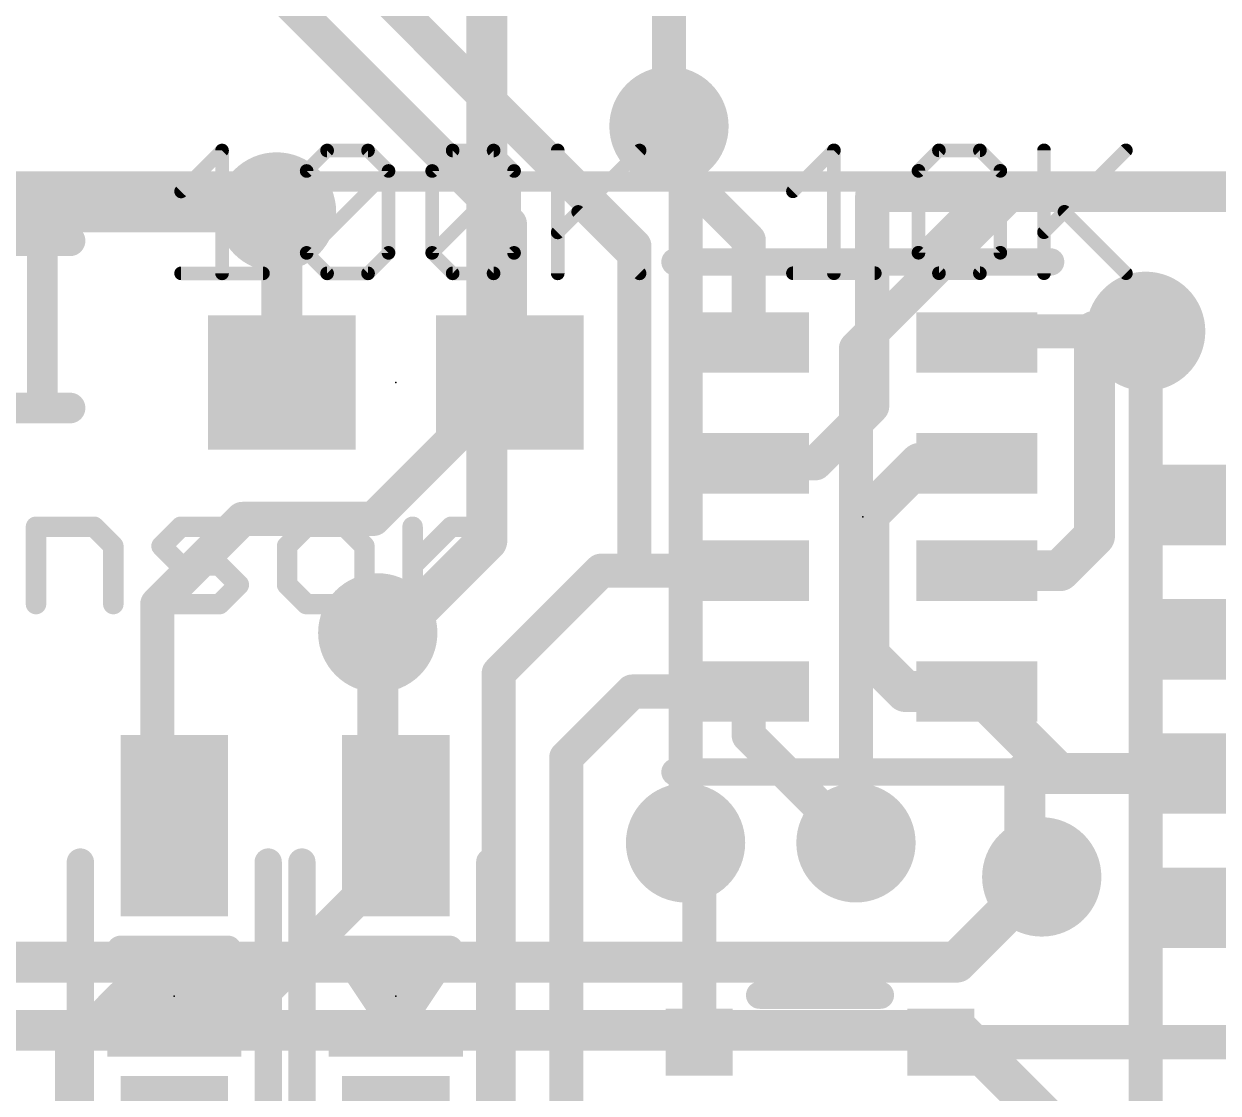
# Model space of a CAD drawing. Extents: x -0.1 to 35.7, y -1.6 to 50.9.
# Drawn here: x 21.36 to 30.26, y 6.01 to 13.97 of the extents above; entities that cross this region are included whole.
import ezdxf

# ---------------------------------------------------------------- set-up
doc = ezdxf.new("R2010")
doc.units = 0
for name, color, linetype in [('1', 12, 'CONTINUOUS'), ('16', 5, 'CONTINUOUS'), ('18', 110, 'CONTINUOUS'), ('21', 40, 'CONTINUOUS'), ('23', 40, 'CONTINUOUS'), ('27', 4, 'CONTINUOUS')]:
    doc.layers.add(name, color=color, linetype=linetype)

# ---------------------------------------------------------------- blocks, each defined once
blk = doc.blocks.new('RECT')
blk.add_solid([(-0.5, -0.5), (0.5, -0.5), (-0.5, 0.5), (0.5, 0.5)])
blk = doc.blocks.new('ROUNDV')
at = {"const_width": 0.5}
blk.add_lwpolyline([(0, -0.25, 1), (0, 0.25, 1), (0, -0.25)], format="xyb", dxfattribs=at)

msp = doc.modelspace()

# ---------------------------------------------------------------- linework, layer by layer
at = {"layer": '1'}
for points, const_width in [([(16.637, 21.59), (25.908, 12.319)], 0.254), ([(24.98, 12.485), (17.145, 20.32)], 0.254), ([(26.1655, 13.2115), (26.1655, 16.8875)], 0.254), ([(26.1655, 13.2115), (26.1655, 12.9575)], 0.254), ([(26.76, 12.363), (26.1655, 12.9575)], 0.254), ([(27.6798, 12.6938), (27.686, 12.7)], 0.254), ([(27.6798, 11.1248), (27.6798, 12.6938)], 0.254), ([(27.686, 12.7), (31.496, 12.7)], 0.254), ([(23.28, 12.534), (23.241, 12.573)], 0.3048), ([(23.28, 11.303), (23.28, 12.534)], 0.3048), ([(24.98, 11.303), (24.98, 12.485)], 0.254), ([(26.76, 11.601), (26.76, 12.363)], 0.254), ([(25.908, 12.319), (25.908, 9.901)], 0.254), ([(28.46, 11.569), (28.575, 11.684)], 0.254), ([(28.575, 11.684), (29.337, 11.684)], 0.254), ([(29.337, 10.16), (29.337, 11.684)], 0.3048), ([(29.337, 11.684), (29.718, 11.684)], 0.254), ([(28.46, 11.601), (28.46, 11.569)], 0.254), ([(24.98, 11.303), (23.964, 10.287)], 0.254), ([(27.6798, 11.1248), (27.256, 10.701)], 0.254), ([(26.76, 10.701), (27.256, 10.701)], 0.254), ([(28.0354, 10.701), (27.6544, 10.32)], 0.3048), ([(28.46, 10.701), (28.0354, 10.701)], 0.3048), ([(22.987, 10.287), (22.352, 9.652)], 0.254), ([(23.964, 10.287), (22.987, 10.287)], 0.254), ([(27.6544, 10.32), (27.6544, 9.2747)], 0.3048), ([(29.078, 9.901), (29.337, 10.16)], 0.3048), ([(24.897, 9.139), (25.659, 9.901)], 0.254), ([(25.659, 9.901), (25.908, 9.901)], 0.254), ([(25.908, 9.901), (26.76, 9.901)], 0.254), ([(28.46, 9.901), (29.078, 9.901)], 0.3048), ([(22.352, 9.652), (22.352, 8.128)], 0.254), ([(23.9953, 8.1357), (23.9953, 9.4377)], 0.3048), ([(27.6544, 9.2747), (27.9281, 9.001)], 0.3048), ([(24.897, 5.075), (24.897, 9.139)], 0.254), ([(25.4, 8.509), (25.892, 9.001)], 0.254), ([(25.892, 9.001), (26.76, 9.001)], 0.254), ([(26.76, 8.673), (26.76, 9.001)], 0.254), ([(27.9281, 9.001), (28.46, 9.001)], 0.3048), ([(28.46, 9.001), (29.071, 8.39)], 0.3048), ([(27.559, 7.874), (26.76, 8.673)], 0.254), ([(25.4, 5.461), (25.4, 8.509)], 0.254), ([(29.071, 8.39), (28.817, 8.39)], 0.3048), ([(28.817, 8.39), (28.817, 7.7463)], 0.3048), ([(30.506, 8.39), (29.071, 8.39)], 0.3048), ([(24.13, 8.001), (23.9953, 8.1357)], 0.3048), ([(22.479, 8.001), (22.352, 8.128)], 0.254), ([(24.13, 7.747), (24.13, 8.001)], 0.254), ([(26.391, 7.772), (26.289, 7.874)], 0.254), ([(23.114, 6.731), (24.13, 7.747)], 0.254), ([(26.391, 6.389), (26.391, 7.772)], 0.254), ([(28.817, 7.7463), (28.9433, 7.62)], 0.3048), ([(21.717, 6.35), (22.098, 6.731)], 0.254), ([(22.098, 6.731), (23.114, 6.731)], 0.254), ([(31.535, 6.389), (28.191, 6.389)], 0.254), ([(21.717, 5.207), (21.717, 6.35)], 0.254)]:
    msp.add_lwpolyline(points, dxfattribs=dict(at, const_width=const_width))
for points, const_width in [([(26.229, 13.2115, 1), (26.102, 13.2115)], 0.127), ([(26.102, 13.2115, 1), (26.229, 13.2115)], 0.127), ([(26.2104, 13.0024, 1), (26.1206, 12.9126)], 0.127), ([(26.102, 12.9575, 1), (26.229, 12.9575)], 0.127), ([(27.7433, 12.6938, 1), (27.6163, 12.6938)], 0.127), ([(27.686, 12.7635, 1), (27.686, 12.6365)], 0.127), ([(27.7309, 12.6551, 1), (27.6411, 12.7449)], 0.127), ([(27.6349, 12.7387, 1), (27.7247, 12.6489)], 0.127), ([(23.2949, 12.6269, 1), (23.1871, 12.5191)], 0.1524), ([(23.3562, 12.534, 1), (23.2038, 12.534)], 0.1524), ([(23.2261, 12.4801, 1), (23.3339, 12.5879)], 0.1524), ([(25.0435, 12.485, 1), (24.9165, 12.485)], 0.127), ([(24.9351, 12.4401, 1), (25.0249, 12.5299)], 0.127), ([(26.8235, 12.363, 1), (26.6965, 12.363)], 0.127), ([(26.7151, 12.3181, 1), (26.8049, 12.4079)], 0.127), ([(25.9715, 12.319, 1), (25.8445, 12.319)], 0.127), ([(25.8631, 12.2741, 1), (25.9529, 12.3639)], 0.127), ([(28.575, 11.7475, 1), (28.575, 11.6205)], 0.127), ([(28.6199, 11.6391, 1), (28.5301, 11.7289)], 0.127), ([(29.4132, 11.684, 1), (29.2608, 11.684)], 0.1524), ([(29.337, 11.7475, 1), (29.337, 11.6205)], 0.127), ([(29.337, 11.6205, 1), (29.337, 11.7475)], 0.127), ([(29.718, 11.6205, 1), (29.718, 11.7475)], 0.127), ([(26.6965, 11.601, 1), (26.8235, 11.601)], 0.127), ([(28.5235, 11.601, 1), (28.3965, 11.601)], 0.127), ([(28.4151, 11.6139, 1), (28.5049, 11.5241)], 0.127), ([(28.3965, 11.569, 1), (28.5235, 11.569)], 0.127), ([(25.0249, 11.2581, 1), (24.9351, 11.3479)], 0.127), ([(23.2038, 11.303, 1), (23.3562, 11.303)], 0.1524), ([(24.9165, 11.303, 1), (25.0435, 11.303)], 0.127), ([(27.7247, 11.0799, 1), (27.6349, 11.1697)], 0.127), ([(27.6163, 11.1248, 1), (27.7433, 11.1248)], 0.127), ([(26.76, 10.7645, 1), (26.76, 10.6375)], 0.127), ([(27.2111, 10.7459, 1), (27.3009, 10.6561)], 0.127), ([(27.256, 10.6375, 1), (27.256, 10.7645)], 0.127), ([(28.0354, 10.7772, 1), (28.0354, 10.6248)], 0.1524), ([(28.0893, 10.6471, 1), (27.9815, 10.7549)], 0.1524), ([(28.46, 10.6248, 1), (28.46, 10.7772)], 0.1524), ([(22.987, 10.3505, 1), (22.987, 10.2235)], 0.127), ([(23.0319, 10.2421, 1), (22.9421, 10.3319)], 0.127), ([(23.964, 10.2235, 1), (23.964, 10.3505)], 0.127), ([(27.7306, 10.32, 1), (27.5782, 10.32)], 0.1524), ([(27.6005, 10.3739, 1), (27.7083, 10.2661)], 0.1524), ([(23.9191, 10.3319, 1), (24.0089, 10.2421)], 0.127), ([(29.2608, 10.16, 1), (29.4132, 10.16)], 0.1524), ([(29.3909, 10.1061, 1), (29.2831, 10.2139)], 0.1524), ([(25.659, 9.9645, 1), (25.659, 9.8375)], 0.127), ([(25.7039, 9.8561, 1), (25.6141, 9.9459)], 0.127), ([(25.908, 9.9645, 1), (25.908, 9.8375)], 0.127), ([(25.908, 9.8375, 1), (25.908, 9.9645)], 0.127), ([(26.76, 9.8375, 1), (26.76, 9.9645)], 0.127), ([(28.46, 9.9772, 1), (28.46, 9.8248)], 0.1524), ([(29.0241, 9.9549, 1), (29.1319, 9.8471)], 0.1524), ([(29.078, 9.8248, 1), (29.078, 9.9772)], 0.1524), ([(25.8445, 9.901, 1), (25.9715, 9.901)], 0.127), ([(22.4155, 9.652, 1), (22.2885, 9.652)], 0.127), ([(22.3071, 9.6969, 1), (22.3969, 9.6071)], 0.127), ([(24.0715, 9.4377, 1), (23.9191, 9.4377)], 0.1524), ([(27.7083, 9.3286, 1), (27.6005, 9.2208)], 0.1524), ([(27.5782, 9.2747, 1), (27.7306, 9.2747)], 0.1524), ([(24.9605, 9.139, 1), (24.8335, 9.139)], 0.127), ([(24.8521, 9.1839, 1), (24.9419, 9.0941)], 0.127), ([(25.892, 9.0645, 1), (25.892, 8.9375)], 0.127), ([(25.9369, 8.9561, 1), (25.8471, 9.0459)], 0.127), ([(26.8235, 9.001, 1), (26.6965, 9.001)], 0.127), ([(26.76, 8.9375, 1), (26.76, 9.0645)], 0.127), ([(27.9281, 9.0772, 1), (27.9281, 8.9248)], 0.1524), ([(27.8742, 8.9471, 1), (27.982, 9.0549)], 0.1524), ([(28.5139, 9.0549, 1), (28.4061, 8.9471)], 0.1524), ([(28.46, 8.9248, 1), (28.46, 9.0772)], 0.1524), ([(26.8049, 8.7179, 1), (26.7151, 8.6281)], 0.127), ([(26.6965, 8.673, 1), (26.8235, 8.673)], 0.127), ([(25.4635, 8.509, 1), (25.3365, 8.509)], 0.127), ([(25.3551, 8.5539, 1), (25.4449, 8.4641)], 0.127), ([(28.817, 8.4662, 1), (28.817, 8.3138)], 0.1524), ([(28.8932, 8.39, 1), (28.7408, 8.39)], 0.1524), ([(29.071, 8.4662, 1), (29.071, 8.3138)], 0.1524), ([(29.0171, 8.3361, 1), (29.1249, 8.4439)], 0.1524), ([(29.071, 8.3138, 1), (29.071, 8.4662)], 0.1524), ([(24.0492, 8.1896, 1), (23.9414, 8.0818)], 0.1524), ([(22.3969, 8.1729, 1), (22.3071, 8.0831)], 0.127), ([(22.2885, 8.128, 1), (22.4155, 8.128)], 0.127), ([(23.9191, 8.1357, 1), (24.0715, 8.1357)], 0.1524), ([(22.4341, 7.9561, 1), (22.5239, 8.0459)], 0.127), ([(24.0761, 7.9471, 1), (24.1839, 8.0549)], 0.1524), ([(24.1935, 8.001, 1), (24.0665, 8.001)], 0.127), ([(26.3339, 7.9189, 1), (26.2441, 7.8291)], 0.127), ([(27.5141, 7.8291, 1), (27.6039, 7.9189)], 0.127), ([(24.1749, 7.7021, 1), (24.0851, 7.7919)], 0.127), ([(26.4545, 7.772, 1), (26.3275, 7.772)], 0.127), ([(26.3461, 7.7271, 1), (26.4359, 7.8169)], 0.127), ([(28.8709, 7.8002, 1), (28.7631, 7.6924)], 0.1524), ([(24.0665, 7.747, 1), (24.1935, 7.747)], 0.127), ([(28.7408, 7.7463, 1), (28.8932, 7.7463)], 0.1524), ([(28.8894, 7.5661, 1), (28.9972, 7.6739)], 0.1524), ([(22.098, 6.7945, 1), (22.098, 6.6675)], 0.127), ([(22.1429, 6.6861, 1), (22.0531, 6.7759)], 0.127), ([(23.114, 6.6675, 1), (23.114, 6.7945)], 0.127), ([(23.0691, 6.7759, 1), (23.1589, 6.6861)], 0.127), ([(28.191, 6.4525, 1), (28.191, 6.3255)], 0.127), ([(21.7805, 6.35, 1), (21.6535, 6.35)], 0.127), ([(21.6721, 6.3949, 1), (21.7619, 6.3051)], 0.127), ([(26.3275, 6.389, 1), (26.4545, 6.389)], 0.127)]:
    msp.add_lwpolyline(points, format="xyb", dxfattribs=dict(at, const_width=const_width))
at = {"layer": '16'}
for points, const_width in [([(24.8083, 14.9023), (24.8083, 10.1237)], 0.3048), ([(26.1655, 13.2115), (26.289, 13.088)], 0.254), ([(26.289, 13.088), (26.289, 7.874)], 0.254), ([(28.702, 12.7), (27.559, 11.557)], 0.254), ([(30.48, 12.7), (28.702, 12.7)], 0.254), ([(23.241, 12.573), (10.922, 12.573)], 0.3048), ([(29.718, 11.684), (29.718, 5.588)], 0.254), ([(27.559, 11.557), (27.559, 7.874)], 0.254), ([(24.8083, 10.1237), (24.1223, 9.4377)], 0.3048), ([(24.1223, 9.4377), (23.9953, 9.4377)], 0.3048), ([(28.9433, 7.62), (28.3083, 6.985)], 0.3048), ([(28.3083, 6.985), (15.748, 6.985)], 0.3048), ([(28.321, 6.477), (14.097, 6.477)], 0.3048), ([(28.321, 6.477), (29.464, 5.334)], 0.3048)]:
    msp.add_lwpolyline(points, dxfattribs=dict(at, const_width=const_width))
for points, const_width in [([(26.2104, 13.2564, 1), (26.1206, 13.1666)], 0.127), ([(26.3525, 13.088, 1), (26.2255, 13.088)], 0.127), ([(26.2441, 13.0431, 1), (26.3339, 13.1329)], 0.127), ([(28.702, 12.7635, 1), (28.702, 12.6365)], 0.127), ([(28.7469, 12.6551, 1), (28.6571, 12.7449)], 0.127), ([(23.241, 12.4968, 1), (23.241, 12.6492)], 0.1524), ([(29.7815, 11.684, 1), (29.6545, 11.684)], 0.127), ([(27.6225, 11.557, 1), (27.4955, 11.557)], 0.127), ([(27.5141, 11.6019, 1), (27.6039, 11.5121)], 0.127), ([(24.8622, 10.0698, 1), (24.7544, 10.1776)], 0.1524), ([(24.7321, 10.1237, 1), (24.8845, 10.1237)], 0.1524), ([(23.9953, 9.5139, 1), (23.9953, 9.3615)], 0.1524), ([(24.0684, 9.4916, 1), (24.1762, 9.3838)], 0.1524), ([(24.1223, 9.3615, 1), (24.1223, 9.5139)], 0.1524), ([(26.2255, 7.874, 1), (26.3525, 7.874)], 0.127), ([(27.4955, 7.874, 1), (27.6225, 7.874)], 0.127), ([(28.9972, 7.5661, 1), (28.8894, 7.6739)], 0.1524), ([(28.3083, 6.9088, 1), (28.3083, 7.0612)], 0.1524), ([(28.2544, 7.0389, 1), (28.3622, 6.9311)], 0.1524), ([(28.3749, 6.5309, 1), (28.2671, 6.4231)], 0.1524), ([(28.321, 6.4008, 1), (28.321, 6.5532)], 0.1524)]:
    msp.add_lwpolyline(points, format="xyb", dxfattribs=dict(at, const_width=const_width))
at = {"layer": '21'}
for points, const_width in [([(35, 12.8), (0, 12.8)], 0.1524), ([(21.2869, 12.3584), (21.7021, 12.3584)], 0.2286), ([(21.4945, 11.1127), (21.4945, 12.3584)], 0.2286), ([(26.21, 12.201), (29.01, 12.201)], 0.2032), ([(21.2869, 11.1127), (21.7021, 11.1127)], 0.2286), ([(21.4485, 9.6522), (21.4485, 10.2284)], 0.1524), ([(21.4485, 10.2284), (21.8806, 10.2284)], 0.1524), ([(21.8806, 10.2284), (22.0247, 10.0844)], 0.1524), ([(22.384, 10.0844), (22.528, 10.2284)], 0.1524), ([(22.528, 10.2284), (22.9602, 10.2284)], 0.1524), ([(23.4636, 10.2284), (23.3195, 10.0844)], 0.1524), ([(23.7517, 10.2284), (23.4636, 10.2284)], 0.1524), ([(23.8957, 10.0844), (23.7517, 10.2284)], 0.1524), ([(24.255, 9.6522), (24.255, 10.2284)], 0.1524), ([(24.255, 9.9403), (24.5431, 10.2284)], 0.1524), ([(24.5431, 10.2284), (24.6872, 10.2284)], 0.1524), ([(22.0247, 10.0844), (22.0247, 9.6522)], 0.1524), ([(22.528, 9.9403), (22.384, 10.0844)], 0.1524), ([(23.3195, 10.0844), (23.3195, 9.7963)], 0.1524), ([(23.8957, 9.7963), (23.8957, 10.0844)], 0.1524), ([(22.8162, 9.9403), (22.528, 9.9403)], 0.1524), ([(22.9602, 9.7963), (22.8162, 9.9403)], 0.1524), ([(22.8162, 9.6522), (22.9602, 9.7963)], 0.1524), ([(23.3195, 9.7963), (23.4636, 9.6522)], 0.1524), ([(23.7517, 9.6522), (23.8957, 9.7963)], 0.1524), ([(22.384, 9.6522), (22.8162, 9.6522)], 0.1524), ([(23.4636, 9.6522), (23.7517, 9.6522)], 0.1524), ([(29.01, 8.401), (26.21, 8.401)], 0.2032), ([(21.779, 5.731), (21.779, 7.731)], 0.2032), ([(23.179, 7.731), (23.179, 5.731)], 0.2032), ([(23.43, 5.731), (23.43, 7.731)], 0.2032), ([(24.83, 7.731), (24.83, 5.731)], 0.2032), ([(22.479, 6.481), (22.079, 7.081)], 0.2032), ([(22.079, 7.081), (22.879, 7.081)], 0.2032), ([(22.879, 7.081), (22.479, 6.481)], 0.2032), ([(24.13, 6.481), (23.73, 7.081)], 0.2032), ([(23.73, 7.081), (24.53, 7.081)], 0.2032), ([(24.53, 7.081), (24.13, 6.481)], 0.2032), ([(22.479, 6.631), (22.279, 6.931)], 0.2032), ([(22.279, 6.931), (22.679, 6.931)], 0.2032), ([(22.679, 6.931), (22.479, 6.631)], 0.2032), ([(24.13, 6.631), (23.93, 6.931)], 0.2032), ([(23.93, 6.931), (24.33, 6.931)], 0.2032), ([(24.33, 6.931), (24.13, 6.631)], 0.2032), ([(22.2938, 6.9088), (22.6642, 6.9088)], 0.2032), ([(23.9448, 6.9088), (24.3152, 6.9088)], 0.2032), ([(22.4293, 6.7056), (22.5287, 6.7056)], 0.2032), ([(24.0803, 6.7056), (24.1797, 6.7056)], 0.2032), ([(26.841, 6.739), (27.741, 6.739)], 0.2032)]:
    msp.add_lwpolyline(points, dxfattribs=dict(at, const_width=const_width))
for points, const_width in [([(21.5517, 12.3584, 1), (21.4374, 12.3584)], 0.1143), ([(21.7021, 12.3012, 1), (21.7021, 12.4155)], 0.1143), ([(26.21, 12.2518, 1), (26.21, 12.1502)], 0.1016), ([(29.01, 12.1502, 1), (29.01, 12.2518)], 0.1016), ([(21.7021, 11.0556, 1), (21.7021, 11.1699)], 0.1143), ([(21.4374, 11.1127, 1), (21.5517, 11.1127)], 0.1143), ([(21.4866, 10.2284, 1), (21.4104, 10.2284)], 0.0762), ([(21.4485, 10.2665, 1), (21.4485, 10.1903)], 0.0762), ([(21.9076, 10.2554, 1), (21.8537, 10.2015)], 0.0762), ([(21.8806, 10.1903, 1), (21.8806, 10.2665)], 0.0762), ([(22.528, 10.2665, 1), (22.528, 10.1903)], 0.0762), ([(22.555, 10.2015, 1), (22.5011, 10.2554)], 0.0762), ([(22.9602, 10.1903, 1), (22.9602, 10.2665)], 0.0762), ([(23.4636, 10.2665, 1), (23.4636, 10.1903)], 0.0762), ([(23.4905, 10.2015, 1), (23.4366, 10.2554)], 0.0762), ([(23.7786, 10.2554, 1), (23.7247, 10.2015)], 0.0762), ([(23.7517, 10.1903, 1), (23.7517, 10.2665)], 0.0762), ([(24.2931, 10.2284, 1), (24.2169, 10.2284)], 0.0762), ([(24.5431, 10.2665, 1), (24.5431, 10.1903)], 0.0762), ([(24.5701, 10.2015, 1), (24.5162, 10.2554)], 0.0762), ([(24.6872, 10.1903, 1), (24.6872, 10.2665)], 0.0762), ([(22.0628, 10.0844, 1), (21.9866, 10.0844)], 0.0762), ([(21.9978, 10.0574, 1), (22.0516, 10.1113)], 0.0762), ([(22.4109, 10.1113, 1), (22.357, 10.0574)], 0.0762), ([(22.357, 10.1113, 1), (22.4109, 10.0574)], 0.0762), ([(23.3576, 10.0844, 1), (23.2814, 10.0844)], 0.0762), ([(23.2926, 10.1113, 1), (23.3464, 10.0574)], 0.0762), ([(23.9338, 10.0844, 1), (23.8576, 10.0844)], 0.0762), ([(23.8688, 10.0574, 1), (23.9227, 10.1113)], 0.0762), ([(22.528, 9.9784, 1), (22.528, 9.9022)], 0.0762), ([(22.5011, 9.9134, 1), (22.555, 9.9673)], 0.0762), ([(22.8431, 9.9673, 1), (22.7892, 9.9134)], 0.0762), ([(22.8162, 9.9022, 1), (22.8162, 9.9784)], 0.0762), ([(24.2281, 9.9673, 1), (24.282, 9.9134)], 0.0762), ([(22.9872, 9.7693, 1), (22.9333, 9.8232)], 0.0762), ([(22.9333, 9.7693, 1), (22.9872, 9.8232)], 0.0762), ([(23.3464, 9.8232, 1), (23.2926, 9.7693)], 0.0762), ([(23.2814, 9.7963, 1), (23.3576, 9.7963)], 0.0762), ([(23.8576, 9.7963, 1), (23.9338, 9.7963)], 0.0762), ([(23.9227, 9.7693, 1), (23.8688, 9.8232)], 0.0762), ([(22.384, 9.6903, 1), (22.384, 9.6141)], 0.0762), ([(22.7892, 9.6791, 1), (22.8431, 9.6253)], 0.0762), ([(22.8162, 9.6141, 1), (22.8162, 9.6903)], 0.0762), ([(23.4636, 9.6903, 1), (23.4636, 9.6141)], 0.0762), ([(23.4366, 9.6253, 1), (23.4905, 9.6791)], 0.0762), ([(23.7247, 9.6791, 1), (23.7786, 9.6253)], 0.0762), ([(23.7517, 9.6141, 1), (23.7517, 9.6903)], 0.0762), ([(21.4104, 9.6522, 1), (21.4866, 9.6522)], 0.0762), ([(21.9866, 9.6522, 1), (22.0628, 9.6522)], 0.0762), ([(24.2169, 9.6522, 1), (24.2931, 9.6522)], 0.0762), ([(26.21, 8.4518, 1), (26.21, 8.3502)], 0.1016), ([(29.01, 8.3502, 1), (29.01, 8.4518)], 0.1016), ([(21.8298, 7.731, 1), (21.7282, 7.731)], 0.1016), ([(23.2298, 7.731, 1), (23.1282, 7.731)], 0.1016), ([(23.4808, 7.731, 1), (23.3792, 7.731)], 0.1016), ([(24.8808, 7.731, 1), (24.7792, 7.731)], 0.1016), ([(22.1213, 7.1092, 1), (22.0367, 7.0528)], 0.1016), ([(22.079, 7.1318, 1), (22.079, 7.0302)], 0.1016), ([(22.9213, 7.0528, 1), (22.8367, 7.1092)], 0.1016), ([(22.879, 7.0302, 1), (22.879, 7.1318)], 0.1016), ([(23.7723, 7.1092, 1), (23.6877, 7.0528)], 0.1016), ([(23.73, 7.1318, 1), (23.73, 7.0302)], 0.1016), ([(24.5723, 7.0528, 1), (24.4877, 7.1092)], 0.1016), ([(24.53, 7.0302, 1), (24.53, 7.1318)], 0.1016), ([(22.3213, 6.9592, 1), (22.2367, 6.9028)], 0.1016), ([(22.279, 6.9818, 1), (22.279, 6.8802)], 0.1016), ([(22.7213, 6.9028, 1), (22.6367, 6.9592)], 0.1016), ([(22.679, 6.8802, 1), (22.679, 6.9818)], 0.1016), ([(23.9723, 6.9592, 1), (23.8877, 6.9028)], 0.1016), ([(23.93, 6.9818, 1), (23.93, 6.8802)], 0.1016), ([(24.3723, 6.9028, 1), (24.2877, 6.9592)], 0.1016), ([(24.33, 6.8802, 1), (24.33, 6.9818)], 0.1016), ([(22.2938, 6.9596, 1), (22.2938, 6.858)], 0.1016), ([(22.6642, 6.858, 1), (22.6642, 6.9596)], 0.1016), ([(23.9448, 6.9596, 1), (23.9448, 6.858)], 0.1016), ([(24.3152, 6.858, 1), (24.3152, 6.9596)], 0.1016), ([(22.4293, 6.7564, 1), (22.4293, 6.6548)], 0.1016), ([(22.5287, 6.6548, 1), (22.5287, 6.7564)], 0.1016), ([(24.0803, 6.7564, 1), (24.0803, 6.6548)], 0.1016), ([(24.1797, 6.6548, 1), (24.1797, 6.7564)], 0.1016), ([(26.841, 6.7898, 1), (26.841, 6.6882)], 0.1016), ([(27.741, 6.6882, 1), (27.741, 6.7898)], 0.1016), ([(22.4367, 6.6592, 1), (22.5213, 6.6028)], 0.1016), ([(22.4367, 6.6028, 1), (22.5213, 6.6592)], 0.1016), ([(24.0877, 6.6592, 1), (24.1723, 6.6028)], 0.1016), ([(24.0877, 6.6028, 1), (24.1723, 6.6592)], 0.1016), ([(22.4367, 6.5092, 1), (22.5213, 6.4528)], 0.1016), ([(22.4367, 6.4528, 1), (22.5213, 6.5092)], 0.1016), ([(24.0877, 6.5092, 1), (24.1723, 6.4528)], 0.1016), ([(24.0877, 6.4528, 1), (24.1723, 6.5092)], 0.1016)]:
    msp.add_lwpolyline(points, format="xyb", dxfattribs=dict(at, const_width=const_width))
at = {"layer": '23'}
for p in [(24.13, 11.303), (27.61, 10.301), (22.479, 6.731), (24.13, 6.731)]:
    msp.add_point(p, dxfattribs=at)
at = {"layer": '27', "const_width": 0.1016}
for points in [[(27.0892, 12.7269), (27.3943, 13.032)], [(27.3943, 13.032), (27.3943, 12.1168)], [(28.0248, 12.8795), (28.1773, 13.032)], [(28.1773, 13.032), (28.4824, 13.032)], [(28.4824, 13.032), (28.6349, 12.8795)], [(28.9603, 13.032), (28.9603, 12.1168)], [(28.9603, 12.4219), (29.5704, 13.032)], [(22.5298, 12.7259), (22.8349, 13.031)], [(22.8349, 13.031), (22.8349, 12.1158)], [(23.4653, 12.8785), (23.6178, 13.031)], [(23.6178, 13.031), (23.9229, 13.031)], [(23.9229, 13.031), (24.0754, 12.8785)], [(24.4008, 12.8785), (24.5534, 13.031)], [(24.5534, 13.031), (24.8584, 13.031)], [(24.8584, 13.031), (25.011, 12.8785)], [(25.3364, 13.031), (25.3364, 12.1158)], [(25.3364, 12.4209), (25.9465, 13.031)], [(23.4653, 12.2683), (23.4653, 12.8785)], [(23.4653, 12.2683), (24.0754, 12.8785)], [(24.0754, 12.8785), (24.0754, 12.2683)], [(24.4008, 12.2683), (24.4008, 12.8785)], [(24.4008, 12.2683), (25.011, 12.8785)], [(25.011, 12.8785), (25.011, 12.2683)], [(28.0248, 12.2693), (28.0248, 12.8795)], [(28.0248, 12.2693), (28.6349, 12.8795)], [(28.6349, 12.8795), (28.6349, 12.2693)], [(25.4889, 12.5734), (25.9465, 12.1158)], [(29.1128, 12.5744), (29.5704, 12.1168)], [(23.6178, 12.1158), (23.4653, 12.2683)], [(24.0754, 12.2683), (23.9229, 12.1158)], [(24.5534, 12.1158), (24.4008, 12.2683)], [(25.011, 12.2683), (24.8584, 12.1158)], [(28.1773, 12.1168), (28.0248, 12.2693)], [(28.6349, 12.2693), (28.4824, 12.1168)], [(22.5298, 12.1158), (23.1399, 12.1158)], [(23.9229, 12.1158), (23.6178, 12.1158)], [(24.8584, 12.1158), (24.5534, 12.1158)], [(27.0892, 12.1168), (27.6994, 12.1168)], [(28.4824, 12.1168), (28.1773, 12.1168)]]:
    msp.add_lwpolyline(points, dxfattribs=at)
at = {"layer": '27', "const_width": 0.0508}
for points in [[(27.4197, 13.032, 1), (27.3689, 13.032)], [(27.4123, 13.014, 1), (27.3763, 13.0499)], [(28.1773, 13.0574, 1), (28.1773, 13.0066)], [(28.1953, 13.014, 1), (28.1593, 13.0499)], [(28.5003, 13.0499, 1), (28.4644, 13.014)], [(28.4824, 13.0066, 1), (28.4824, 13.0574)], [(28.9857, 13.032, 1), (28.9349, 13.032)], [(29.5884, 13.014, 1), (29.5524, 13.0499)], [(22.8603, 13.031, 1), (22.8095, 13.031)], [(22.8528, 13.013, 1), (22.8169, 13.0489)], [(23.6178, 13.0564, 1), (23.6178, 13.0056)], [(23.6358, 13.013, 1), (23.5999, 13.0489)], [(23.9409, 13.0489, 1), (23.9049, 13.013)], [(23.9229, 13.0056, 1), (23.9229, 13.0564)], [(24.5534, 13.0564, 1), (24.5534, 13.0056)], [(24.5713, 13.013, 1), (24.5354, 13.0489)], [(24.8764, 13.0489, 1), (24.8405, 13.013)], [(24.8584, 13.0056, 1), (24.8584, 13.0564)], [(25.3618, 13.031, 1), (25.311, 13.031)], [(25.9644, 13.013, 1), (25.9285, 13.0489)], [(23.4907, 12.8785, 1), (23.4399, 12.8785)], [(23.4474, 12.8964, 1), (23.4833, 12.8605)], [(24.1008, 12.8785, 1), (24.05, 12.8785)], [(24.0934, 12.8605, 1), (24.0575, 12.8964)], [(24.0575, 12.8605, 1), (24.0934, 12.8964)], [(24.4262, 12.8785, 1), (24.3754, 12.8785)], [(24.3829, 12.8964, 1), (24.4188, 12.8605)], [(25.0364, 12.8785, 1), (24.9856, 12.8785)], [(25.0289, 12.8605, 1), (24.993, 12.8964)], [(24.993, 12.8605, 1), (25.0289, 12.8964)], [(28.0502, 12.8795, 1), (27.9994, 12.8795)], [(28.0068, 12.8974, 1), (28.0427, 12.8615)], [(28.6603, 12.8795, 1), (28.6095, 12.8795)], [(28.6528, 12.8615, 1), (28.6169, 12.8974)], [(28.6169, 12.8615, 1), (28.6528, 12.8974)], [(22.5118, 12.7439, 1), (22.5478, 12.708)], [(27.0713, 12.7449, 1), (27.1072, 12.709)], [(25.5068, 12.5914, 1), (25.4709, 12.5554)], [(29.1308, 12.5924, 1), (29.0948, 12.5564)], [(25.3184, 12.4388, 1), (25.3543, 12.4029)], [(28.9423, 12.4398, 1), (28.9782, 12.4039)], [(23.4399, 12.2683, 1), (23.4907, 12.2683)], [(23.4833, 12.2863, 1), (23.4474, 12.2504)], [(23.4474, 12.2863, 1), (23.4833, 12.2504)], [(24.05, 12.2683, 1), (24.1008, 12.2683)], [(24.0934, 12.2504, 1), (24.0575, 12.2863)], [(24.3754, 12.2683, 1), (24.4262, 12.2683)], [(24.4188, 12.2863, 1), (24.3829, 12.2504)], [(24.3829, 12.2863, 1), (24.4188, 12.2504)], [(24.9856, 12.2683, 1), (25.0364, 12.2683)], [(25.0289, 12.2504, 1), (24.993, 12.2863)], [(28.0427, 12.2873, 1), (28.0068, 12.2514)], [(28.0068, 12.2873, 1), (28.0427, 12.2514)], [(27.9994, 12.2693, 1), (28.0502, 12.2693)], [(28.6095, 12.2693, 1), (28.6603, 12.2693)], [(28.6528, 12.2514, 1), (28.6169, 12.2873)], [(22.5298, 12.1412, 1), (22.5298, 12.0904)], [(22.8095, 12.1158, 1), (22.8603, 12.1158)], [(23.1399, 12.0904, 1), (23.1399, 12.1412)], [(23.6178, 12.1412, 1), (23.6178, 12.0904)], [(23.5999, 12.0978, 1), (23.6358, 12.1338)], [(23.9049, 12.1338, 1), (23.9409, 12.0978)], [(23.9229, 12.0904, 1), (23.9229, 12.1412)], [(24.5534, 12.1412, 1), (24.5534, 12.0904)], [(24.5354, 12.0978, 1), (24.5713, 12.1338)], [(24.8405, 12.1338, 1), (24.8764, 12.0978)], [(24.8584, 12.0904, 1), (24.8584, 12.1412)], [(25.311, 12.1158, 1), (25.3618, 12.1158)], [(25.9285, 12.0978, 1), (25.9644, 12.1338)], [(27.0892, 12.1422, 1), (27.0892, 12.0914)], [(27.3689, 12.1168, 1), (27.4197, 12.1168)], [(27.6994, 12.0914, 1), (27.6994, 12.1422)], [(28.1773, 12.1422, 1), (28.1773, 12.0914)], [(28.1593, 12.0988, 1), (28.1953, 12.1348)], [(28.4644, 12.1348, 1), (28.5003, 12.0988)], [(28.4824, 12.0914, 1), (28.4824, 12.1422)], [(28.9349, 12.1168, 1), (28.9857, 12.1168)], [(29.5524, 12.0988, 1), (29.5884, 12.1348)]]:
    msp.add_lwpolyline(points, format="xyb", dxfattribs=at)

# ---------------------------------------------------------------- block references
at = {"layer": '1', "xscale": 1.1}
for p in [(23.28, 11.303), (24.98, 11.303)]:
    msp.add_blockref('RECT', p, dxfattribs=at)
at = {"layer": '1'}
for p, xscale, yscale, rotation in [((26.76, 11.601), 0.45, 0.9, 90), ((28.46, 11.601), 0.45, 0.9, 90), ((26.76, 10.701), 0.45, 0.9, 90), ((28.46, 10.701), 0.45, 0.9, 90), ((30.506, 10.39), 1.55, 0.6, 180), ((26.76, 9.901), 0.45, 0.9, 90), ((28.46, 9.901), 0.45, 0.9, 90), ((30.506, 9.39), 1.55, 0.6, 180), ((26.76, 9.001), 0.45, 0.9, 90), ((28.46, 9.001), 0.45, 0.9, 90), ((22.479, 8.001), 1.35, 0.8, 90), ((24.13, 8.001), 1.35, 0.8, 90), ((30.506, 8.39), 1.55, 0.6, 180), ((30.506, 7.39), 1.55, 0.6, 180), ((26.391, 6.389), 0.5, 0.5, 90), ((28.191, 6.389), 0.5, 0.5, 90), ((22.479, 5.461), 1.35, 0.8, 90), ((24.13, 5.461), 1.35, 0.8, 90)]:
    msp.add_blockref('RECT', p, dxfattribs=dict(at, xscale=xscale, yscale=yscale, rotation=rotation))
at = {"layer": '18', "xscale": 0.889, "yscale": 0.889}
for p in [(26.1655, 13.2115), (26.1655, 13.2115), (23.241, 12.573), (23.241, 12.573), (29.718, 11.684), (29.718, 11.684), (23.9953, 9.4377), (23.9953, 9.4377), (26.289, 7.874), (26.289, 7.874), (27.559, 7.874), (27.559, 7.874), (28.9433, 7.62), (28.9433, 7.62)]:
    msp.add_blockref('ROUNDV', p, dxfattribs=at)
at = {"layer": '21', "xscale": 0.2, "rotation": 90}
for p in [(22.479, 6.381), (24.13, 6.381)]:
    msp.add_blockref('RECT', p, dxfattribs=at)

doc.saveas('drawing.dxf')
